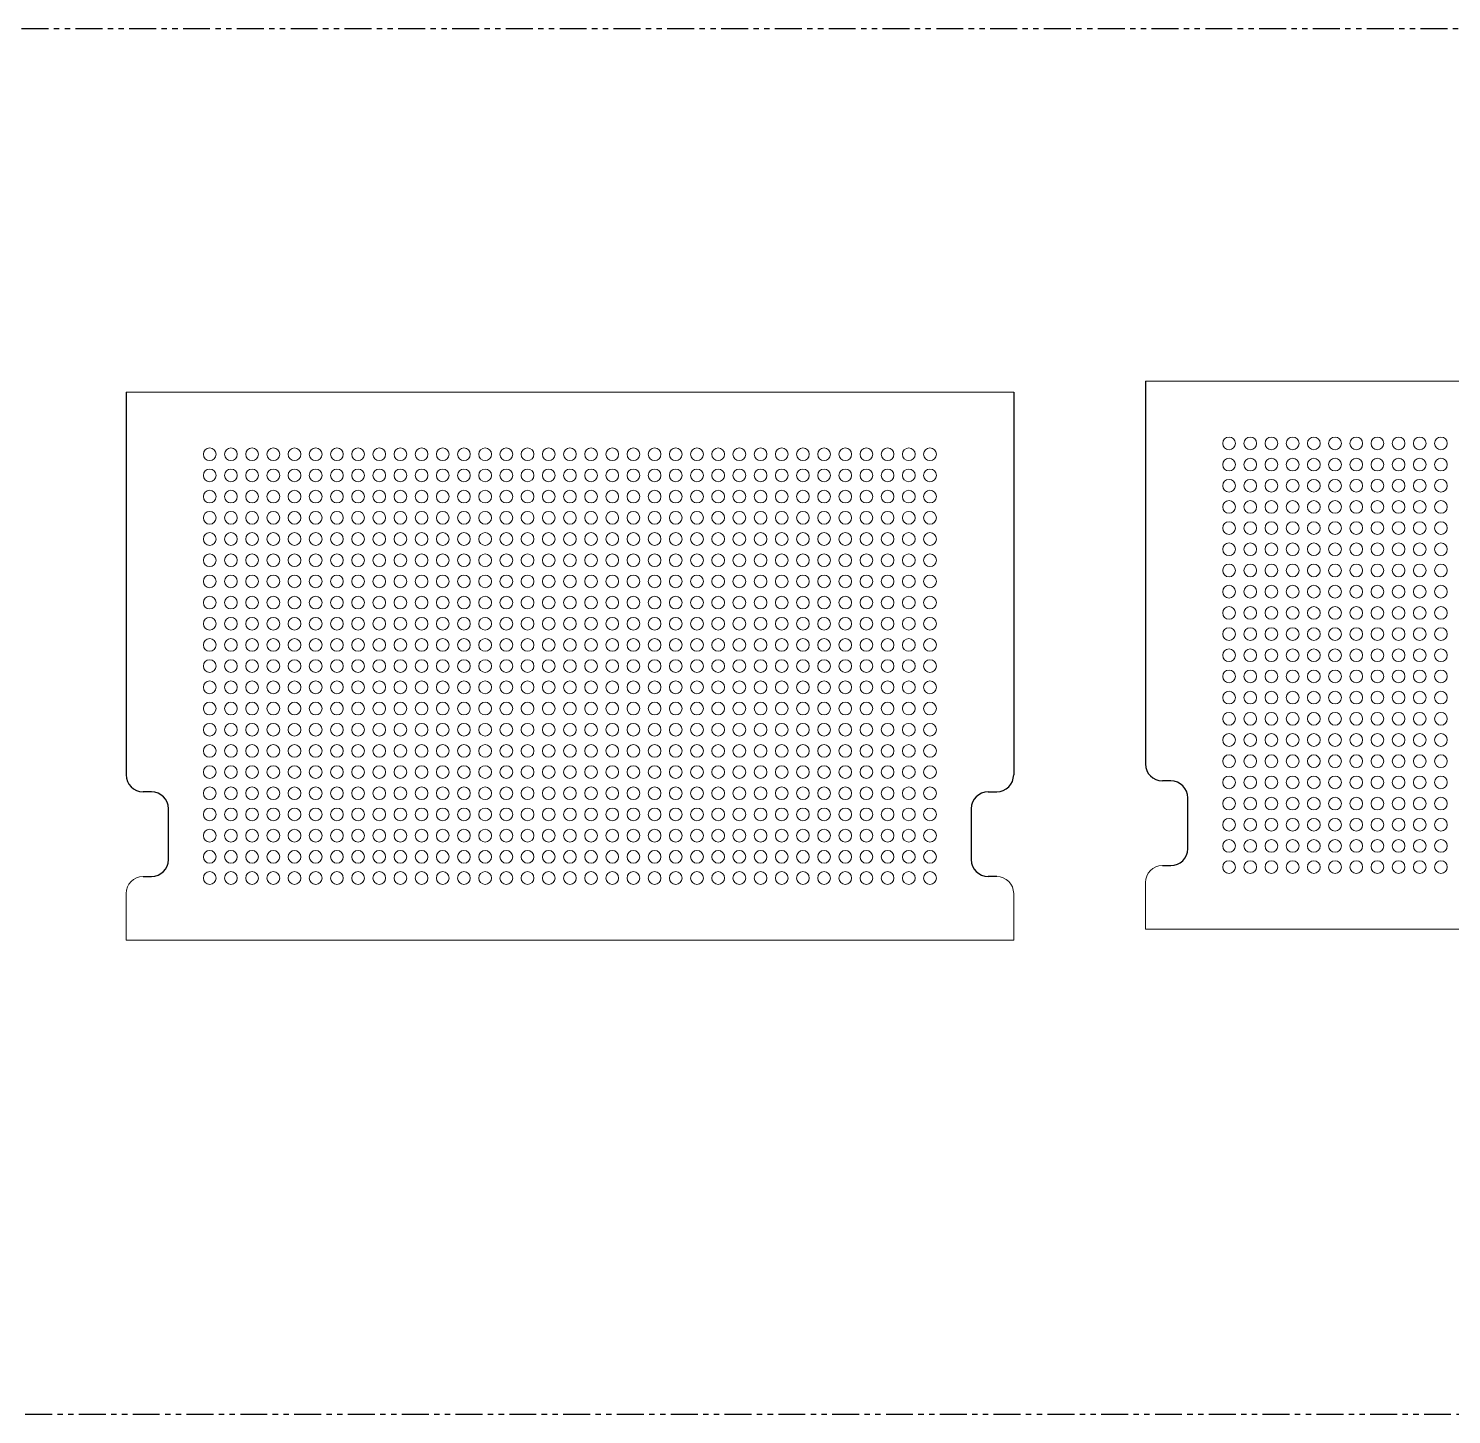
# Model space of a CAD drawing. Header units: millimetres. Extents: x -7 to 2412, y -1919 to -535.
# Drawn here: x 1063.7 to 1399.6, y -1149.3 to -822.3 of the extents above; entities that cross this region are included whole.
import ezdxf

# ---------------------------------------------------------------- set-up
doc = ezdxf.new("R2010")
doc.units = ezdxf.units.MM
doc.linetypes.add('PHANTOM', pattern=[12.7, 6.35, -1.27, 1.27, -1.27, 1.27, -1.27])
doc.layers.add('Network', color=7, linetype='PHANTOM')
doc.layers.add('Outer Shell', color=10, linetype='Continuous')

# ---------------------------------------------------------------- blocks, each defined once
blk = doc.blocks.new('A$C375F4423')
at = {"layer": 'Network'}
blk.add_lwpolyline([(451.35, 673.83), (1639.62, 673.83), (1639.62, 346.76), (451.35, 346.76)], close=True, dxfattribs=at)
at = {"layer": 'Outer Shell', "linetype": 'Continuous', "lineweight": 15}
for p, q in [((1098.3, 588.01), (1307.8, 588.01)), ((1338.9, 590.58), (1548.4, 590.58)), ((1338.9, 461.28), (1338.9, 472.28)), ((1098.3, 458.71), (1098.3, 469.71)), ((1307.8, 458.71), (1307.8, 469.71)), ((1338.9, 461.28), (1548.4, 461.28)), ((1098.3, 458.71), (1307.8, 458.71))]:
    blk.add_line(p, q, dxfattribs=at)
at = {"layer": 'Outer Shell'}
for p, q in [((1098.3, 588.01), (1098.3, 497.71)), ((1307.8, 588.01), (1307.8, 497.71)), ((1338.9, 590.58), (1338.9, 500.28)), ((1344.9, 496.28), (1342.9, 496.28)), ((1104.3, 493.71), (1102.3, 493.71)), ((1301.8, 493.71), (1303.8, 493.71)), ((1348.9, 480.28), (1348.9, 492.28)), ((1108.3, 477.71), (1108.3, 489.71)), ((1297.8, 489.71), (1297.8, 477.71)), ((1102.3, 473.71), (1104.3, 473.71)), ((1303.8, 473.71), (1301.8, 473.71)), ((1342.9, 476.28), (1344.9, 476.28))]:
    blk.add_line(p, q, dxfattribs=at)
for centre, start, end in [((1102.3, 497.71), 180, 270), ((1303.8, 497.71), 270, 0), ((1342.9, 500.28), 180, 270), ((1344.9, 492.28), 0, 90), ((1104.3, 489.71), 0, 90), ((1301.8, 489.71), 90, 180), ((1104.3, 477.71), 270, 0), ((1301.8, 477.71), 180, 270), ((1344.9, 480.28), 270, 0)]:
    blk.add_arc(centre, 4, start, end, dxfattribs=at)
at = {"layer": 'Outer Shell', "lineweight": 15}
for centre, start, end in [((1102.3, 469.71), 90, 180), ((1303.8, 469.71), 0, 90), ((1342.9, 472.28), 90, 180)]:
    blk.add_arc(centre, 4, start, end, dxfattribs=at)

msp = doc.modelspace()

# ---------------------------------------------------------------- linework, layer by layer
at = {"layer": 'Outer Shell', "linetype": 'Continuous', "lineweight": 15}
for centre in [(1347.11, -920.16), (1352.11, -920.16), (1357.11, -920.16), (1362.11, -920.16), (1367.11, -920.16), (1372.11, -920.16), (1377.11, -920.16), (1382.11, -920.16), (1387.11, -920.16), (1392.11, -920.16), (1397.11, -920.16), (1106.51, -922.73), (1111.51, -922.73), (1116.51, -922.73), (1121.51, -922.73), (1126.51, -922.73), (1131.51, -922.73), (1136.51, -922.73), (1141.51, -922.73), (1146.51, -922.73), (1151.51, -922.73), (1156.51, -922.73), (1161.51, -922.73), (1166.51, -922.73), (1171.51, -922.73), (1176.51, -922.73), (1181.51, -922.73), (1186.51, -922.73), (1191.51, -922.73), (1196.51, -922.73), (1201.51, -922.73), (1206.51, -922.73), (1211.51, -922.73), (1216.51, -922.73), (1221.51, -922.73), (1226.51, -922.73), (1231.51, -922.73), (1236.51, -922.73), (1241.51, -922.73), (1246.51, -922.73), (1251.51, -922.73), (1256.51, -922.73), (1261.51, -922.73), (1266.51, -922.73), (1271.51, -922.73), (1276.51, -922.73), (1347.11, -925.16), (1352.11, -925.16), (1357.11, -925.16), (1362.11, -925.16), (1367.11, -925.16), (1372.11, -925.16), (1377.11, -925.16), (1382.11, -925.16), (1387.11, -925.16), (1392.11, -925.16), (1397.11, -925.16), (1106.51, -927.73), (1111.51, -927.73), (1116.51, -927.73), (1121.51, -927.73), (1126.51, -927.73), (1131.51, -927.73), (1136.51, -927.73), (1141.51, -927.73), (1146.51, -927.73), (1151.51, -927.73), (1156.51, -927.73), (1161.51, -927.73), (1166.51, -927.73), (1171.51, -927.73), (1176.51, -927.73), (1181.51, -927.73), (1186.51, -927.73), (1191.51, -927.73), (1196.51, -927.73), (1201.51, -927.73), (1206.51, -927.73), (1211.51, -927.73), (1216.51, -927.73), (1221.51, -927.73), (1226.51, -927.73), (1231.51, -927.73), (1236.51, -927.73), (1241.51, -927.73), (1246.51, -927.73), (1251.51, -927.73), (1256.51, -927.73), (1261.51, -927.73), (1266.51, -927.73), (1271.51, -927.73), (1276.51, -927.73), (1347.11, -930.16), (1352.11, -930.16), (1357.11, -930.16), (1362.11, -930.16), (1367.11, -930.16), (1372.11, -930.16), (1377.11, -930.16), (1382.11, -930.16), (1387.11, -930.16), (1392.11, -930.16), (1397.11, -930.16), (1106.51, -932.73), (1111.51, -932.73), (1116.51, -932.73), (1121.51, -932.73), (1126.51, -932.73), (1131.51, -932.73), (1136.51, -932.73), (1141.51, -932.73), (1146.51, -932.73), (1151.51, -932.73), (1156.51, -932.73), (1161.51, -932.73), (1166.51, -932.73), (1171.51, -932.73), (1176.51, -932.73), (1181.51, -932.73), (1186.51, -932.73), (1191.51, -932.73), (1196.51, -932.73), (1201.51, -932.73), (1206.51, -932.73), (1211.51, -932.73), (1216.51, -932.73), (1221.51, -932.73), (1226.51, -932.73), (1231.51, -932.73), (1236.51, -932.73), (1241.51, -932.73), (1246.51, -932.73), (1251.51, -932.73), (1256.51, -932.73), (1261.51, -932.73), (1266.51, -932.73), (1271.51, -932.73), (1276.51, -932.73), (1347.11, -935.16), (1352.11, -935.16), (1357.11, -935.16), (1362.11, -935.16), (1367.11, -935.16), (1372.11, -935.16), (1377.11, -935.16), (1382.11, -935.16), (1387.11, -935.16), (1392.11, -935.16), (1397.11, -935.16), (1106.51, -937.73), (1111.51, -937.73), (1116.51, -937.73), (1121.51, -937.73), (1126.51, -937.73), (1131.51, -937.73), (1136.51, -937.73), (1141.51, -937.73), (1146.51, -937.73), (1151.51, -937.73), (1156.51, -937.73), (1161.51, -937.73), (1166.51, -937.73), (1171.51, -937.73), (1176.51, -937.73), (1181.51, -937.73), (1186.51, -937.73), (1191.51, -937.73), (1196.51, -937.73), (1201.51, -937.73), (1206.51, -937.73), (1211.51, -937.73), (1216.51, -937.73), (1221.51, -937.73), (1226.51, -937.73), (1231.51, -937.73), (1236.51, -937.73), (1241.51, -937.73), (1246.51, -937.73), (1251.51, -937.73), (1256.51, -937.73), (1261.51, -937.73), (1266.51, -937.73), (1271.51, -937.73), (1276.51, -937.73), (1347.11, -940.16), (1352.11, -940.16), (1357.11, -940.16), (1362.11, -940.16), (1367.11, -940.16), (1372.11, -940.16), (1377.11, -940.16), (1382.11, -940.16), (1387.11, -940.16), (1392.11, -940.16), (1397.11, -940.16), (1106.51, -942.73), (1111.51, -942.73), (1116.51, -942.73), (1121.51, -942.73), (1126.51, -942.73), (1131.51, -942.73), (1136.51, -942.73), (1141.51, -942.73), (1146.51, -942.73), (1151.51, -942.73), (1156.51, -942.73), (1161.51, -942.73), (1166.51, -942.73), (1171.51, -942.73), (1176.51, -942.73), (1181.51, -942.73), (1186.51, -942.73), (1191.51, -942.73), (1196.51, -942.73), (1201.51, -942.73), (1206.51, -942.73), (1211.51, -942.73), (1216.51, -942.73), (1221.51, -942.73), (1226.51, -942.73), (1231.51, -942.73), (1236.51, -942.73), (1241.51, -942.73), (1246.51, -942.73), (1251.51, -942.73), (1256.51, -942.73), (1261.51, -942.73), (1266.51, -942.73), (1271.51, -942.73), (1276.51, -942.73), (1347.11, -945.16), (1352.11, -945.16), (1357.11, -945.16), (1362.11, -945.16), (1367.11, -945.16), (1372.11, -945.16), (1377.11, -945.16), (1382.11, -945.16), (1387.11, -945.16), (1392.11, -945.16), (1397.11, -945.16), (1106.51, -947.73), (1111.51, -947.73), (1116.51, -947.73), (1121.51, -947.73), (1126.51, -947.73), (1131.51, -947.73), (1136.51, -947.73), (1141.51, -947.73), (1146.51, -947.73), (1151.51, -947.73), (1156.51, -947.73), (1161.51, -947.73), (1166.51, -947.73), (1171.51, -947.73), (1176.51, -947.73), (1181.51, -947.73), (1186.51, -947.73), (1191.51, -947.73), (1196.51, -947.73), (1201.51, -947.73), (1206.51, -947.73), (1211.51, -947.73), (1216.51, -947.73), (1221.51, -947.73), (1226.51, -947.73), (1231.51, -947.73), (1236.51, -947.73), (1241.51, -947.73), (1246.51, -947.73), (1251.51, -947.73), (1256.51, -947.73), (1261.51, -947.73), (1266.51, -947.73), (1271.51, -947.73), (1276.51, -947.73), (1347.11, -950.16), (1352.11, -950.16), (1357.11, -950.16), (1362.11, -950.16), (1367.11, -950.16), (1372.11, -950.16), (1377.11, -950.16), (1382.11, -950.16), (1387.11, -950.16), (1392.11, -950.16), (1397.11, -950.16), (1106.51, -952.73), (1111.51, -952.73), (1116.51, -952.73), (1121.51, -952.73), (1126.51, -952.73), (1131.51, -952.73), (1136.51, -952.73), (1141.51, -952.73), (1146.51, -952.73), (1151.51, -952.73), (1156.51, -952.73), (1161.51, -952.73), (1166.51, -952.73), (1171.51, -952.73), (1176.51, -952.73), (1181.51, -952.73), (1186.51, -952.73), (1191.51, -952.73), (1196.51, -952.73), (1201.51, -952.73), (1206.51, -952.73), (1211.51, -952.73), (1216.51, -952.73), (1221.51, -952.73), (1226.51, -952.73), (1231.51, -952.73), (1236.51, -952.73), (1241.51, -952.73), (1246.51, -952.73), (1251.51, -952.73), (1256.51, -952.73), (1261.51, -952.73), (1266.51, -952.73), (1271.51, -952.73), (1276.51, -952.73), (1347.11, -955.16), (1352.11, -955.16), (1357.11, -955.16), (1362.11, -955.16), (1367.11, -955.16), (1372.11, -955.16), (1377.11, -955.16), (1382.11, -955.16), (1387.11, -955.16), (1392.11, -955.16), (1397.11, -955.16), (1106.51, -957.73), (1111.51, -957.73), (1116.51, -957.73), (1121.51, -957.73), (1126.51, -957.73), (1131.51, -957.73), (1136.51, -957.73), (1141.51, -957.73), (1146.51, -957.73), (1151.51, -957.73), (1156.51, -957.73), (1161.51, -957.73), (1166.51, -957.73), (1171.51, -957.73), (1176.51, -957.73), (1181.51, -957.73), (1186.51, -957.73), (1191.51, -957.73), (1196.51, -957.73), (1201.51, -957.73), (1206.51, -957.73), (1211.51, -957.73), (1216.51, -957.73), (1221.51, -957.73), (1226.51, -957.73), (1231.51, -957.73), (1236.51, -957.73), (1241.51, -957.73), (1246.51, -957.73), (1251.51, -957.73), (1256.51, -957.73), (1261.51, -957.73), (1266.51, -957.73), (1271.51, -957.73), (1276.51, -957.73), (1347.11, -960.16), (1352.11, -960.16), (1357.11, -960.16), (1362.11, -960.16), (1367.11, -960.16), (1372.11, -960.16), (1377.11, -960.16), (1382.11, -960.16), (1387.11, -960.16), (1392.11, -960.16), (1397.11, -960.16), (1106.51, -962.73), (1111.51, -962.73), (1116.51, -962.73), (1121.51, -962.73), (1126.51, -962.73), (1131.51, -962.73), (1136.51, -962.73), (1141.51, -962.73), (1146.51, -962.73), (1151.51, -962.73), (1156.51, -962.73), (1161.51, -962.73), (1166.51, -962.73), (1171.51, -962.73), (1176.51, -962.73), (1181.51, -962.73), (1186.51, -962.73), (1191.51, -962.73), (1196.51, -962.73), (1201.51, -962.73), (1206.51, -962.73), (1211.51, -962.73), (1216.51, -962.73), (1221.51, -962.73), (1226.51, -962.73), (1231.51, -962.73), (1236.51, -962.73), (1241.51, -962.73), (1246.51, -962.73), (1251.51, -962.73), (1256.51, -962.73), (1261.51, -962.73), (1266.51, -962.73), (1271.51, -962.73), (1276.51, -962.73), (1347.11, -965.16), (1352.11, -965.16), (1357.11, -965.16), (1362.11, -965.16), (1367.11, -965.16), (1372.11, -965.16), (1377.11, -965.16), (1382.11, -965.16), (1387.11, -965.16), (1392.11, -965.16), (1397.11, -965.16), (1106.51, -967.73), (1111.51, -967.73), (1116.51, -967.73), (1121.51, -967.73), (1126.51, -967.73), (1131.51, -967.73), (1136.51, -967.73), (1141.51, -967.73), (1146.51, -967.73), (1151.51, -967.73), (1156.51, -967.73), (1161.51, -967.73), (1166.51, -967.73), (1171.51, -967.73), (1176.51, -967.73), (1181.51, -967.73), (1186.51, -967.73), (1191.51, -967.73), (1196.51, -967.73), (1201.51, -967.73), (1206.51, -967.73), (1211.51, -967.73), (1216.51, -967.73), (1221.51, -967.73), (1226.51, -967.73), (1231.51, -967.73), (1236.51, -967.73), (1241.51, -967.73), (1246.51, -967.73), (1251.51, -967.73), (1256.51, -967.73), (1261.51, -967.73), (1266.51, -967.73), (1271.51, -967.73), (1276.51, -967.73), (1347.11, -970.16), (1352.11, -970.16), (1357.11, -970.16), (1362.11, -970.16), (1367.11, -970.16), (1372.11, -970.16), (1377.11, -970.16), (1382.11, -970.16), (1387.11, -970.16), (1392.11, -970.16), (1397.11, -970.16), (1106.51, -972.73), (1111.51, -972.73), (1116.51, -972.73), (1121.51, -972.73), (1126.51, -972.73), (1131.51, -972.73), (1136.51, -972.73), (1141.51, -972.73), (1146.51, -972.73), (1151.51, -972.73), (1156.51, -972.73), (1161.51, -972.73), (1166.51, -972.73), (1171.51, -972.73), (1176.51, -972.73), (1181.51, -972.73), (1186.51, -972.73), (1191.51, -972.73), (1196.51, -972.73), (1201.51, -972.73), (1206.51, -972.73), (1211.51, -972.73), (1216.51, -972.73), (1221.51, -972.73), (1226.51, -972.73), (1231.51, -972.73), (1236.51, -972.73), (1241.51, -972.73), (1246.51, -972.73), (1251.51, -972.73), (1256.51, -972.73), (1261.51, -972.73), (1266.51, -972.73), (1271.51, -972.73), (1276.51, -972.73), (1347.11, -975.16), (1352.11, -975.16), (1357.11, -975.16), (1362.11, -975.16), (1367.11, -975.16), (1372.11, -975.16), (1377.11, -975.16), (1382.11, -975.16), (1387.11, -975.16), (1392.11, -975.16), (1397.11, -975.16), (1106.51, -977.73), (1111.51, -977.73), (1116.51, -977.73), (1121.51, -977.73), (1126.51, -977.73), (1131.51, -977.73), (1136.51, -977.73), (1141.51, -977.73), (1146.51, -977.73), (1151.51, -977.73), (1156.51, -977.73), (1161.51, -977.73), (1166.51, -977.73), (1171.51, -977.73), (1176.51, -977.73), (1181.51, -977.73), (1186.51, -977.73), (1191.51, -977.73), (1196.51, -977.73), (1201.51, -977.73), (1206.51, -977.73), (1211.51, -977.73), (1216.51, -977.73), (1221.51, -977.73), (1226.51, -977.73), (1231.51, -977.73), (1236.51, -977.73), (1241.51, -977.73), (1246.51, -977.73), (1251.51, -977.73), (1256.51, -977.73), (1261.51, -977.73), (1266.51, -977.73), (1271.51, -977.73), (1276.51, -977.73), (1347.11, -980.16), (1352.11, -980.16), (1357.11, -980.16), (1362.11, -980.16), (1367.11, -980.16), (1372.11, -980.16), (1377.11, -980.16), (1382.11, -980.16), (1387.11, -980.16), (1392.11, -980.16), (1397.11, -980.16), (1106.51, -982.73), (1111.51, -982.73), (1116.51, -982.73), (1121.51, -982.73), (1126.51, -982.73), (1131.51, -982.73), (1136.51, -982.73), (1141.51, -982.73), (1146.51, -982.73), (1151.51, -982.73), (1156.51, -982.73), (1161.51, -982.73), (1166.51, -982.73), (1171.51, -982.73), (1176.51, -982.73), (1181.51, -982.73), (1186.51, -982.73), (1191.51, -982.73), (1196.51, -982.73), (1201.51, -982.73), (1206.51, -982.73), (1211.51, -982.73), (1216.51, -982.73), (1221.51, -982.73), (1226.51, -982.73), (1231.51, -982.73), (1236.51, -982.73), (1241.51, -982.73), (1246.51, -982.73), (1251.51, -982.73), (1256.51, -982.73), (1261.51, -982.73), (1266.51, -982.73), (1271.51, -982.73), (1276.51, -982.73), (1347.11, -985.16), (1352.11, -985.16), (1357.11, -985.16), (1362.11, -985.16), (1367.11, -985.16), (1372.11, -985.16), (1377.11, -985.16), (1382.11, -985.16), (1387.11, -985.16), (1392.11, -985.16), (1397.11, -985.16), (1106.51, -987.73), (1111.51, -987.73), (1116.51, -987.73), (1121.51, -987.73), (1126.51, -987.73), (1131.51, -987.73), (1136.51, -987.73), (1141.51, -987.73), (1146.51, -987.73), (1151.51, -987.73), (1156.51, -987.73), (1161.51, -987.73), (1166.51, -987.73), (1171.51, -987.73), (1176.51, -987.73), (1181.51, -987.73), (1186.51, -987.73), (1191.51, -987.73), (1196.51, -987.73), (1201.51, -987.73), (1206.51, -987.73), (1211.51, -987.73), (1216.51, -987.73), (1221.51, -987.73), (1226.51, -987.73), (1231.51, -987.73), (1236.51, -987.73), (1241.51, -987.73), (1246.51, -987.73), (1251.51, -987.73), (1256.51, -987.73), (1261.51, -987.73), (1266.51, -987.73), (1271.51, -987.73), (1276.51, -987.73), (1347.11, -990.16), (1352.11, -990.16), (1357.11, -990.16), (1362.11, -990.16), (1367.11, -990.16), (1372.11, -990.16), (1377.11, -990.16), (1382.11, -990.16), (1387.11, -990.16), (1392.11, -990.16), (1397.11, -990.16), (1106.51, -992.73), (1111.51, -992.73), (1116.51, -992.73), (1121.51, -992.73), (1126.51, -992.73), (1131.51, -992.73), (1136.51, -992.73), (1141.51, -992.73), (1146.51, -992.73), (1151.51, -992.73), (1156.51, -992.73), (1161.51, -992.73), (1166.51, -992.73), (1171.51, -992.73), (1176.51, -992.73), (1181.51, -992.73), (1186.51, -992.73), (1191.51, -992.73), (1196.51, -992.73), (1201.51, -992.73), (1206.51, -992.73), (1211.51, -992.73), (1216.51, -992.73), (1221.51, -992.73), (1226.51, -992.73), (1231.51, -992.73), (1236.51, -992.73), (1241.51, -992.73), (1246.51, -992.73), (1251.51, -992.73), (1256.51, -992.73), (1261.51, -992.73), (1266.51, -992.73), (1271.51, -992.73), (1276.51, -992.73), (1347.11, -995.16), (1352.11, -995.16), (1357.11, -995.16), (1362.11, -995.16), (1367.11, -995.16), (1372.11, -995.16), (1377.11, -995.16), (1382.11, -995.16), (1387.11, -995.16), (1392.11, -995.16), (1397.11, -995.16), (1106.51, -997.73), (1111.51, -997.73), (1116.51, -997.73), (1121.51, -997.73), (1126.51, -997.73), (1131.51, -997.73), (1136.51, -997.73), (1141.51, -997.73), (1146.51, -997.73), (1151.51, -997.73), (1156.51, -997.73), (1161.51, -997.73), (1166.51, -997.73), (1171.51, -997.73), (1176.51, -997.73), (1181.51, -997.73), (1186.51, -997.73), (1191.51, -997.73), (1196.51, -997.73), (1201.51, -997.73), (1206.51, -997.73), (1211.51, -997.73), (1216.51, -997.73), (1221.51, -997.73), (1226.51, -997.73), (1231.51, -997.73), (1236.51, -997.73), (1241.51, -997.73), (1246.51, -997.73), (1251.51, -997.73), (1256.51, -997.73), (1261.51, -997.73), (1266.51, -997.73), (1271.51, -997.73), (1276.51, -997.73), (1347.11, -1000.16), (1352.11, -1000.16), (1357.11, -1000.16), (1362.11, -1000.16), (1367.11, -1000.16), (1372.11, -1000.16), (1377.11, -1000.16), (1382.11, -1000.16), (1387.11, -1000.16), (1392.11, -1000.16), (1397.11, -1000.16), (1106.51, -1002.73), (1111.51, -1002.73), (1116.51, -1002.73), (1121.51, -1002.73), (1126.51, -1002.73), (1131.51, -1002.73), (1136.51, -1002.73), (1141.51, -1002.73), (1146.51, -1002.73), (1151.51, -1002.73), (1156.51, -1002.73), (1161.51, -1002.73), (1166.51, -1002.73), (1171.51, -1002.73), (1176.51, -1002.73), (1181.51, -1002.73), (1186.51, -1002.73), (1191.51, -1002.73), (1196.51, -1002.73), (1201.51, -1002.73), (1206.51, -1002.73), (1211.51, -1002.73), (1216.51, -1002.73), (1221.51, -1002.73), (1226.51, -1002.73), (1231.51, -1002.73), (1236.51, -1002.73), (1241.51, -1002.73), (1246.51, -1002.73), (1251.51, -1002.73), (1256.51, -1002.73), (1261.51, -1002.73), (1266.51, -1002.73), (1271.51, -1002.73), (1276.51, -1002.73), (1347.11, -1005.16), (1352.11, -1005.16), (1357.11, -1005.16), (1362.11, -1005.16), (1367.11, -1005.16), (1372.11, -1005.16), (1377.11, -1005.16), (1382.11, -1005.16), (1387.11, -1005.16), (1392.11, -1005.16), (1397.11, -1005.16), (1106.51, -1007.73), (1111.51, -1007.73), (1116.51, -1007.73), (1121.51, -1007.73), (1126.51, -1007.73), (1131.51, -1007.73), (1136.51, -1007.73), (1141.51, -1007.73), (1146.51, -1007.73), (1151.51, -1007.73), (1156.51, -1007.73), (1161.51, -1007.73), (1166.51, -1007.73), (1171.51, -1007.73), (1176.51, -1007.73), (1181.51, -1007.73), (1186.51, -1007.73), (1191.51, -1007.73), (1196.51, -1007.73), (1201.51, -1007.73), (1206.51, -1007.73), (1211.51, -1007.73), (1216.51, -1007.73), (1221.51, -1007.73), (1226.51, -1007.73), (1231.51, -1007.73), (1236.51, -1007.73), (1241.51, -1007.73), (1246.51, -1007.73), (1251.51, -1007.73), (1256.51, -1007.73), (1261.51, -1007.73), (1266.51, -1007.73), (1271.51, -1007.73), (1276.51, -1007.73), (1347.11, -1010.16), (1352.11, -1010.16), (1357.11, -1010.16), (1362.11, -1010.16), (1367.11, -1010.16), (1372.11, -1010.16), (1377.11, -1010.16), (1382.11, -1010.16), (1387.11, -1010.16), (1392.11, -1010.16), (1397.11, -1010.16), (1106.51, -1012.73), (1111.51, -1012.73), (1116.51, -1012.73), (1121.51, -1012.73), (1126.51, -1012.73), (1131.51, -1012.73), (1136.51, -1012.73), (1141.51, -1012.73), (1146.51, -1012.73), (1151.51, -1012.73), (1156.51, -1012.73), (1161.51, -1012.73), (1166.51, -1012.73), (1171.51, -1012.73), (1176.51, -1012.73), (1181.51, -1012.73), (1186.51, -1012.73), (1191.51, -1012.73), (1196.51, -1012.73), (1201.51, -1012.73), (1206.51, -1012.73), (1211.51, -1012.73), (1216.51, -1012.73), (1221.51, -1012.73), (1226.51, -1012.73), (1231.51, -1012.73), (1236.51, -1012.73), (1241.51, -1012.73), (1246.51, -1012.73), (1251.51, -1012.73), (1256.51, -1012.73), (1261.51, -1012.73), (1266.51, -1012.73), (1271.51, -1012.73), (1276.51, -1012.73), (1347.11, -1015.16), (1352.11, -1015.16), (1357.11, -1015.16), (1362.11, -1015.16), (1367.11, -1015.16), (1372.11, -1015.16), (1377.11, -1015.16), (1382.11, -1015.16), (1387.11, -1015.16), (1392.11, -1015.16), (1397.11, -1015.16), (1106.51, -1017.73), (1111.51, -1017.73), (1116.51, -1017.73), (1121.51, -1017.73), (1126.51, -1017.73), (1131.51, -1017.73), (1136.51, -1017.73), (1141.51, -1017.73), (1146.51, -1017.73), (1151.51, -1017.73), (1156.51, -1017.73), (1161.51, -1017.73), (1166.51, -1017.73), (1171.51, -1017.73), (1176.51, -1017.73), (1181.51, -1017.73), (1186.51, -1017.73), (1191.51, -1017.73), (1196.51, -1017.73), (1201.51, -1017.73), (1206.51, -1017.73), (1211.51, -1017.73), (1216.51, -1017.73), (1221.51, -1017.73), (1226.51, -1017.73), (1231.51, -1017.73), (1236.51, -1017.73), (1241.51, -1017.73), (1246.51, -1017.73), (1251.51, -1017.73), (1256.51, -1017.73), (1261.51, -1017.73), (1266.51, -1017.73), (1271.51, -1017.73), (1276.51, -1017.73), (1347.11, -1020.16), (1352.11, -1020.16), (1357.11, -1020.16), (1362.11, -1020.16), (1367.11, -1020.16), (1372.11, -1020.16), (1377.11, -1020.16), (1382.11, -1020.16), (1387.11, -1020.16), (1392.11, -1020.16), (1397.11, -1020.16), (1106.51, -1022.73), (1111.51, -1022.73), (1116.51, -1022.73), (1121.51, -1022.73), (1126.51, -1022.73), (1131.51, -1022.73), (1136.51, -1022.73), (1141.51, -1022.73), (1146.51, -1022.73), (1151.51, -1022.73), (1156.51, -1022.73), (1161.51, -1022.73), (1166.51, -1022.73), (1171.51, -1022.73), (1176.51, -1022.73), (1181.51, -1022.73), (1186.51, -1022.73), (1191.51, -1022.73), (1196.51, -1022.73), (1201.51, -1022.73), (1206.51, -1022.73), (1211.51, -1022.73), (1216.51, -1022.73), (1221.51, -1022.73), (1226.51, -1022.73), (1231.51, -1022.73), (1236.51, -1022.73), (1241.51, -1022.73), (1246.51, -1022.73), (1251.51, -1022.73), (1256.51, -1022.73), (1261.51, -1022.73), (1266.51, -1022.73), (1271.51, -1022.73), (1276.51, -1022.73)]:
    msp.add_circle(centre, 1.5, dxfattribs=at)

# ---------------------------------------------------------------- block references
at = {"layer": 'Network', "linetype": 'Continuous'}
msp.add_blockref('A$C375F4423', (-11.54, -1496.09), dxfattribs=at)

doc.saveas('drawing.dxf')
